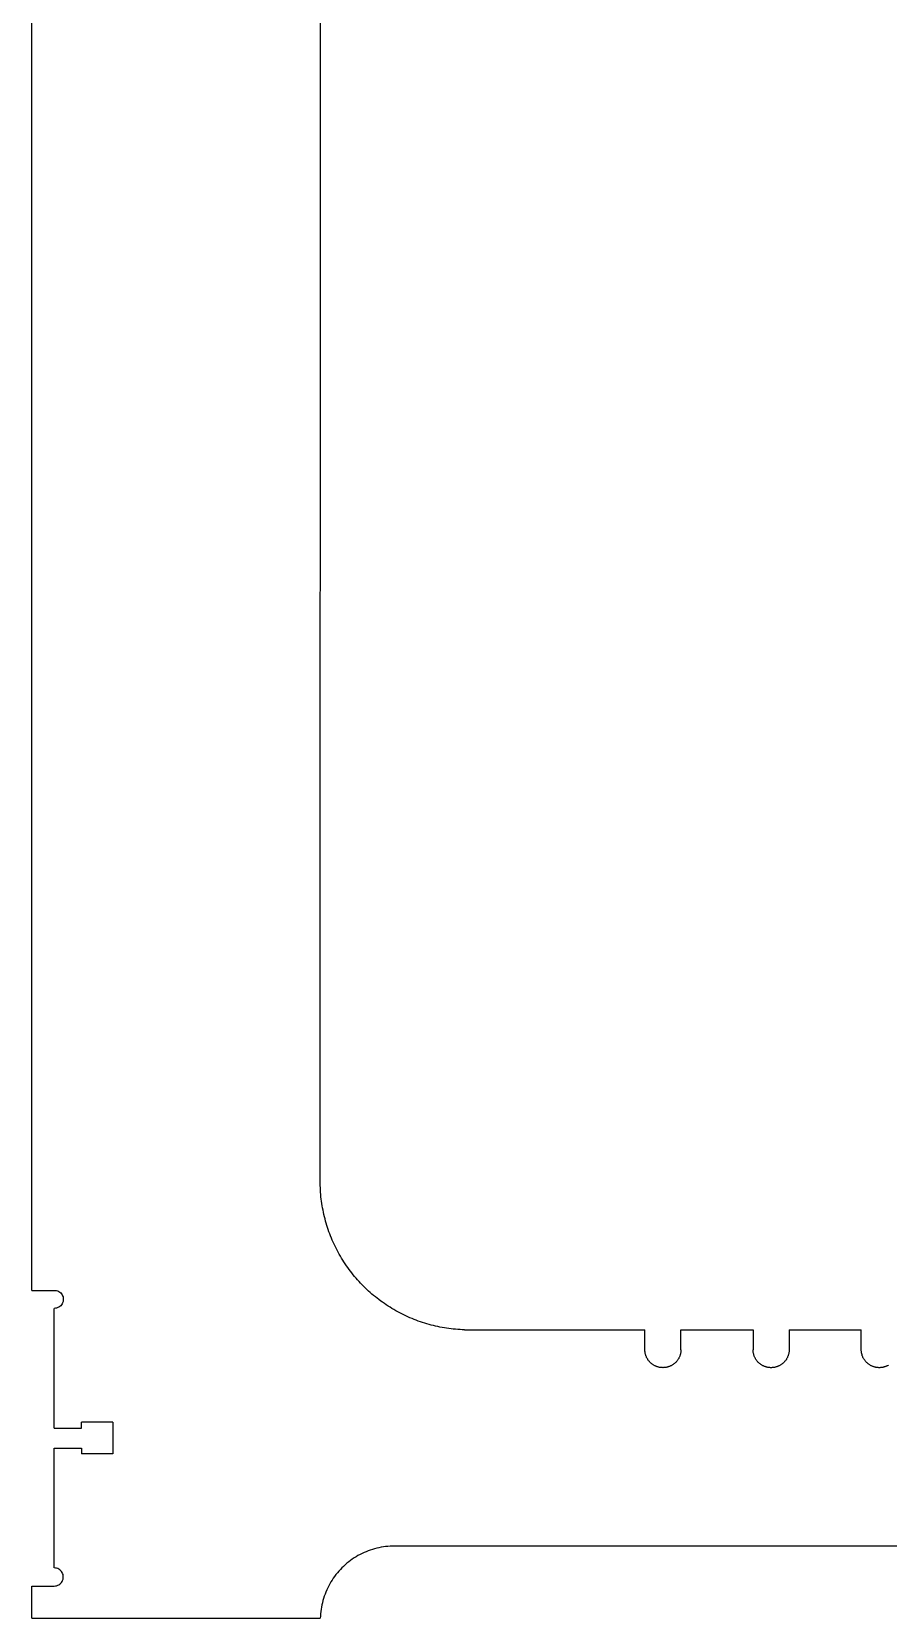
# Model space of a CAD drawing. Extents: x -73 to 73, y -45 to 45.
# Drawn here: x -22.03 to -10.16, y -44.81 to -22.81 of the extents above; entities that cross this region are included whole.
import ezdxf

# ---------------------------------------------------------------- set-up
doc = ezdxf.new("R2010")
doc.units = 0
doc.header["$MEASUREMENT"] = 0
doc.layers.get('0').update_dxf_attribs({"linetype": 'CONTINUOUS'})

msp = doc.modelspace()

# ---------------------------------------------------------------- linework, layer by layer
for p, q in [((-18.035, -38.81), (-18.033, -6.81)), ((-22.034, -40.263), (-22.032, -8.611)), ((-18.034, -38.841), (-18.035, -38.81)), ((-18.032, -38.872), (-18.034, -38.841)), ((-18.03, -38.904), (-18.032, -38.872)), ((-18.028, -38.935), (-18.03, -38.904)), ((-18.025, -38.966), (-18.028, -38.935)), ((-18.021, -38.997), (-18.025, -38.966)), ((-18.017, -39.028), (-18.021, -38.997)), ((-18.013, -39.058), (-18.017, -39.028)), ((-18.008, -39.089), (-18.013, -39.058)), ((-18.003, -39.12), (-18.008, -39.089)), ((-17.997, -39.151), (-18.003, -39.12)), ((-17.991, -39.181), (-17.997, -39.151)), ((-17.984, -39.212), (-17.991, -39.181)), ((-17.977, -39.242), (-17.984, -39.212)), ((-17.969, -39.272), (-17.977, -39.242)), ((-17.961, -39.302), (-17.969, -39.272)), ((-17.953, -39.332), (-17.961, -39.302)), ((-17.944, -39.362), (-17.953, -39.332)), ((-17.934, -39.392), (-17.944, -39.362)), ((-17.924, -39.421), (-17.934, -39.392)), ((-17.914, -39.451), (-17.924, -39.421)), ((-17.903, -39.48), (-17.914, -39.451)), ((-17.892, -39.509), (-17.903, -39.48)), ((-17.88, -39.538), (-17.892, -39.509)), ((-17.868, -39.567), (-17.88, -39.538)), ((-17.855, -39.595), (-17.868, -39.567)), ((-17.842, -39.624), (-17.855, -39.595)), ((-17.829, -39.652), (-17.842, -39.624)), ((-17.815, -39.68), (-17.829, -39.652)), ((-17.801, -39.707), (-17.815, -39.68)), ((-17.786, -39.735), (-17.801, -39.707)), ((-17.771, -39.762), (-17.786, -39.735)), ((-17.756, -39.789), (-17.771, -39.762)), ((-17.74, -39.816), (-17.756, -39.789)), ((-17.723, -39.843), (-17.74, -39.816)), ((-17.707, -39.869), (-17.723, -39.843)), ((-17.69, -39.895), (-17.707, -39.869)), ((-17.672, -39.921), (-17.69, -39.895)), ((-17.654, -39.946), (-17.672, -39.921)), ((-17.636, -39.972), (-17.654, -39.946)), ((-17.617, -39.997), (-17.636, -39.972)), ((-17.598, -40.021), (-17.617, -39.997)), ((-17.579, -40.046), (-17.598, -40.021)), ((-17.559, -40.07), (-17.579, -40.046)), ((-17.539, -40.094), (-17.559, -40.07)), ((-17.518, -40.117), (-17.539, -40.094)), ((-17.498, -40.14), (-17.518, -40.117)), ((-17.476, -40.163), (-17.498, -40.14)), ((-17.455, -40.186), (-17.476, -40.163)), ((-17.433, -40.208), (-17.455, -40.186)), ((-17.411, -40.23), (-17.433, -40.208)), ((-17.388, -40.251), (-17.411, -40.23)), ((-17.365, -40.273), (-17.388, -40.251)), ((-22.034, -40.263), (-21.722, -40.263)), ((-21.722, -40.263), (-21.705, -40.264)), ((-21.705, -40.264), (-21.689, -40.267)), ((-21.689, -40.267), (-21.674, -40.272)), ((-21.674, -40.272), (-21.659, -40.28)), ((-21.659, -40.28), (-21.646, -40.289)), ((-21.646, -40.289), (-21.633, -40.299)), ((-21.633, -40.476), (-21.646, -40.487)), ((-21.633, -40.299), (-21.623, -40.312)), ((-21.623, -40.464), (-21.633, -40.476)), ((-21.623, -40.312), (-21.613, -40.325)), ((-21.613, -40.45), (-21.623, -40.464)), ((-21.613, -40.325), (-21.606, -40.34)), ((-21.606, -40.436), (-21.613, -40.45)), ((-21.606, -40.34), (-21.601, -40.355)), ((-21.601, -40.42), (-21.606, -40.436)), ((-21.601, -40.355), (-21.598, -40.372)), ((-21.598, -40.404), (-21.601, -40.42)), ((-21.598, -40.372), (-21.597, -40.388)), ((-21.597, -40.388), (-21.598, -40.404)), ((-17.342, -40.293), (-17.365, -40.273)), ((-17.319, -40.314), (-17.342, -40.293)), ((-17.295, -40.334), (-17.319, -40.314)), ((-17.271, -40.354), (-17.295, -40.334)), ((-17.246, -40.373), (-17.271, -40.354)), ((-17.222, -40.392), (-17.246, -40.373)), ((-17.197, -40.411), (-17.222, -40.392)), ((-17.171, -40.429), (-17.197, -40.411)), ((-17.146, -40.447), (-17.171, -40.429)), ((-17.12, -40.465), (-17.146, -40.447)), ((-17.094, -40.482), (-17.12, -40.465)), ((-21.705, -40.512), (-21.722, -40.513)), ((-21.722, -42.172), (-21.722, -40.513)), ((-21.689, -40.509), (-21.705, -40.512)), ((-21.674, -40.503), (-21.689, -40.509)), ((-21.659, -40.496), (-21.674, -40.503)), ((-21.646, -40.487), (-21.659, -40.496)), ((-17.068, -40.498), (-17.094, -40.482)), ((-17.041, -40.515), (-17.068, -40.498)), ((-17.014, -40.531), (-17.041, -40.515)), ((-16.987, -40.546), (-17.014, -40.531)), ((-16.96, -40.561), (-16.987, -40.546)), ((-16.933, -40.576), (-16.96, -40.561)), ((-16.905, -40.59), (-16.933, -40.576)), ((-16.877, -40.604), (-16.905, -40.59)), ((-16.849, -40.617), (-16.877, -40.604)), ((-16.82, -40.63), (-16.849, -40.617)), ((-16.792, -40.643), (-16.82, -40.63)), ((-16.763, -40.655), (-16.792, -40.643)), ((-16.734, -40.667), (-16.763, -40.655)), ((-16.705, -40.678), (-16.734, -40.667)), ((-16.676, -40.689), (-16.705, -40.678)), ((-16.647, -40.699), (-16.676, -40.689)), ((-16.617, -40.709), (-16.647, -40.699)), ((-16.587, -40.719), (-16.617, -40.709)), ((-16.557, -40.728), (-16.587, -40.719)), ((-16.527, -40.736), (-16.557, -40.728)), ((-16.497, -40.744), (-16.527, -40.736)), ((-16.467, -40.752), (-16.497, -40.744)), ((-16.437, -40.759), (-16.467, -40.752)), ((-16.406, -40.766), (-16.437, -40.759)), ((-16.376, -40.772), (-16.406, -40.766)), ((-16.345, -40.778), (-16.376, -40.772)), ((-16.314, -40.783), (-16.345, -40.778)), ((-16.284, -40.788), (-16.314, -40.783)), ((-16.253, -40.793), (-16.284, -40.788)), ((-16.222, -40.797), (-16.253, -40.793)), ((-16.191, -40.8), (-16.222, -40.797)), ((-16.16, -40.803), (-16.191, -40.8)), ((-16.129, -40.806), (-16.16, -40.803)), ((-16.098, -40.808), (-16.129, -40.806)), ((-16.066, -40.809), (-16.098, -40.808)), ((-16.035, -40.81), (-16.066, -40.809)), ((-16.035, -40.81), (-13.535, -40.81)), ((-13.535, -41.085), (-13.535, -40.81)), ((-13.035, -40.811), (-12.035, -40.811)), ((-13.035, -41.086), (-13.035, -40.811)), ((-12.035, -40.811), (-12.035, -41.086)), ((-11.535, -40.811), (-10.535, -40.811)), ((-11.535, -40.811), (-11.535, -41.086)), ((-10.535, -41.086), (-10.535, -40.811)), ((-13.535, -41.093), (-13.535, -41.085)), ((-13.535, -41.101), (-13.535, -41.093)), ((-13.534, -41.109), (-13.535, -41.101)), ((-13.533, -41.117), (-13.534, -41.109)), ((-13.532, -41.125), (-13.533, -41.117)), ((-13.531, -41.132), (-13.532, -41.125)), ((-13.529, -41.14), (-13.531, -41.132)), ((-13.04, -41.132), (-13.041, -41.14)), ((-13.038, -41.125), (-13.04, -41.132)), ((-13.037, -41.117), (-13.038, -41.125)), ((-13.036, -41.109), (-13.037, -41.117)), ((-13.035, -41.093), (-13.036, -41.101)), ((-13.036, -41.101), (-13.036, -41.109)), ((-13.035, -41.086), (-13.035, -41.093)), ((-12.035, -41.093), (-12.035, -41.086)), ((-12.035, -41.101), (-12.035, -41.093)), ((-12.034, -41.109), (-12.035, -41.101)), ((-12.033, -41.117), (-12.034, -41.109)), ((-12.032, -41.125), (-12.033, -41.117)), ((-12.031, -41.132), (-12.032, -41.125)), ((-12.029, -41.14), (-12.031, -41.132)), ((-11.54, -41.132), (-11.541, -41.14)), ((-11.538, -41.125), (-11.54, -41.132)), ((-11.537, -41.117), (-11.538, -41.125)), ((-11.536, -41.109), (-11.537, -41.117)), ((-11.535, -41.093), (-11.536, -41.101)), ((-11.536, -41.101), (-11.536, -41.109)), ((-11.535, -41.086), (-11.535, -41.093)), ((-10.535, -41.094), (-10.535, -41.086)), ((-10.535, -41.101), (-10.535, -41.094)), ((-10.534, -41.109), (-10.535, -41.101)), ((-10.533, -41.117), (-10.534, -41.109)), ((-10.532, -41.125), (-10.533, -41.117)), ((-10.531, -41.133), (-10.532, -41.125)), ((-10.529, -41.14), (-10.531, -41.133)), ((-13.527, -41.148), (-13.529, -41.14)), ((-13.525, -41.155), (-13.527, -41.148)), ((-13.523, -41.163), (-13.525, -41.155)), ((-13.521, -41.17), (-13.523, -41.163)), ((-13.518, -41.178), (-13.521, -41.17)), ((-13.515, -41.185), (-13.518, -41.178)), ((-13.512, -41.192), (-13.515, -41.185)), ((-13.508, -41.199), (-13.512, -41.192)), ((-13.504, -41.206), (-13.508, -41.199)), ((-13.501, -41.213), (-13.504, -41.206)), ((-13.496, -41.219), (-13.501, -41.213)), ((-13.492, -41.226), (-13.496, -41.219)), ((-13.488, -41.232), (-13.492, -41.226)), ((-13.483, -41.239), (-13.488, -41.232)), ((-13.478, -41.245), (-13.483, -41.239)), ((-13.473, -41.251), (-13.478, -41.245)), ((-13.468, -41.257), (-13.473, -41.251)), ((-13.462, -41.262), (-13.468, -41.257)), ((-13.456, -41.268), (-13.462, -41.262)), ((-13.451, -41.273), (-13.456, -41.268)), ((-13.445, -41.278), (-13.451, -41.273)), ((-13.439, -41.283), (-13.445, -41.278)), ((-13.432, -41.288), (-13.439, -41.283)), ((-13.426, -41.292), (-13.432, -41.288)), ((-13.419, -41.297), (-13.426, -41.292)), ((-13.413, -41.301), (-13.419, -41.297)), ((-13.406, -41.305), (-13.413, -41.301)), ((-13.399, -41.308), (-13.406, -41.305)), ((-13.392, -41.312), (-13.399, -41.308)), ((-13.385, -41.315), (-13.392, -41.312)), ((-13.377, -41.318), (-13.385, -41.315)), ((-13.37, -41.321), (-13.377, -41.318)), ((-13.363, -41.323), (-13.37, -41.321)), ((-13.355, -41.326), (-13.363, -41.323)), ((-13.348, -41.328), (-13.355, -41.326)), ((-13.34, -41.329), (-13.348, -41.328)), ((-13.332, -41.331), (-13.34, -41.329)), ((-13.324, -41.332), (-13.332, -41.331)), ((-13.317, -41.334), (-13.324, -41.332)), ((-13.309, -41.334), (-13.317, -41.334)), ((-13.301, -41.335), (-13.309, -41.334)), ((-13.293, -41.335), (-13.301, -41.335)), ((-13.285, -41.336), (-13.293, -41.335)), ((-13.278, -41.335), (-13.285, -41.336)), ((-13.27, -41.335), (-13.278, -41.335)), ((-13.262, -41.334), (-13.27, -41.335)), ((-13.254, -41.334), (-13.262, -41.334)), ((-13.246, -41.332), (-13.254, -41.334)), ((-13.239, -41.331), (-13.246, -41.332)), ((-13.231, -41.329), (-13.239, -41.331)), ((-13.223, -41.328), (-13.231, -41.329)), ((-13.216, -41.326), (-13.223, -41.328)), ((-13.208, -41.323), (-13.216, -41.326)), ((-13.201, -41.321), (-13.208, -41.323)), ((-13.193, -41.318), (-13.201, -41.321)), ((-13.186, -41.315), (-13.193, -41.318)), ((-13.179, -41.312), (-13.186, -41.315)), ((-13.172, -41.308), (-13.179, -41.312)), ((-13.165, -41.305), (-13.172, -41.308)), ((-13.158, -41.301), (-13.165, -41.305)), ((-13.151, -41.297), (-13.158, -41.301)), ((-13.145, -41.292), (-13.151, -41.297)), ((-13.138, -41.288), (-13.145, -41.292)), ((-13.132, -41.283), (-13.138, -41.288)), ((-13.126, -41.278), (-13.132, -41.283)), ((-13.12, -41.273), (-13.126, -41.278)), ((-13.114, -41.268), (-13.12, -41.273)), ((-13.109, -41.262), (-13.114, -41.268)), ((-13.103, -41.257), (-13.109, -41.262)), ((-13.098, -41.251), (-13.103, -41.257)), ((-13.093, -41.245), (-13.098, -41.251)), ((-13.088, -41.239), (-13.093, -41.245)), ((-13.083, -41.232), (-13.088, -41.239)), ((-13.079, -41.226), (-13.083, -41.232)), ((-13.074, -41.219), (-13.079, -41.226)), ((-13.07, -41.213), (-13.074, -41.219)), ((-13.066, -41.206), (-13.07, -41.213)), ((-13.063, -41.199), (-13.066, -41.206)), ((-13.059, -41.192), (-13.063, -41.199)), ((-13.056, -41.185), (-13.059, -41.192)), ((-13.053, -41.178), (-13.056, -41.185)), ((-13.05, -41.17), (-13.053, -41.178)), ((-13.048, -41.163), (-13.05, -41.17)), ((-13.045, -41.155), (-13.048, -41.163)), ((-13.043, -41.148), (-13.045, -41.155)), ((-13.041, -41.14), (-13.043, -41.148)), ((-12.027, -41.148), (-12.029, -41.14)), ((-12.025, -41.155), (-12.027, -41.148)), ((-12.023, -41.163), (-12.025, -41.155)), ((-12.021, -41.17), (-12.023, -41.163)), ((-12.018, -41.178), (-12.021, -41.17)), ((-12.015, -41.185), (-12.018, -41.178)), ((-12.012, -41.192), (-12.015, -41.185)), ((-12.008, -41.199), (-12.012, -41.192)), ((-12.004, -41.206), (-12.008, -41.199)), ((-12.001, -41.213), (-12.004, -41.206)), ((-11.996, -41.22), (-12.001, -41.213)), ((-11.992, -41.226), (-11.996, -41.22)), ((-11.988, -41.233), (-11.992, -41.226)), ((-11.983, -41.239), (-11.988, -41.233)), ((-11.978, -41.245), (-11.983, -41.239)), ((-11.973, -41.251), (-11.978, -41.245)), ((-11.968, -41.257), (-11.973, -41.251)), ((-11.962, -41.262), (-11.968, -41.257)), ((-11.956, -41.268), (-11.962, -41.262)), ((-11.951, -41.273), (-11.956, -41.268)), ((-11.945, -41.278), (-11.951, -41.273)), ((-11.939, -41.283), (-11.945, -41.278)), ((-11.932, -41.288), (-11.939, -41.283)), ((-11.926, -41.292), (-11.932, -41.288)), ((-11.919, -41.297), (-11.926, -41.292)), ((-11.913, -41.301), (-11.919, -41.297)), ((-11.906, -41.305), (-11.913, -41.301)), ((-11.899, -41.308), (-11.906, -41.305)), ((-11.892, -41.312), (-11.899, -41.308)), ((-11.885, -41.315), (-11.892, -41.312)), ((-11.877, -41.318), (-11.885, -41.315)), ((-11.87, -41.321), (-11.877, -41.318)), ((-11.863, -41.323), (-11.87, -41.321)), ((-11.855, -41.326), (-11.863, -41.323)), ((-11.848, -41.328), (-11.855, -41.326)), ((-11.84, -41.33), (-11.848, -41.328)), ((-11.832, -41.331), (-11.84, -41.33)), ((-11.824, -41.333), (-11.832, -41.331)), ((-11.817, -41.334), (-11.824, -41.333)), ((-11.809, -41.335), (-11.817, -41.334)), ((-11.801, -41.335), (-11.809, -41.335)), ((-11.793, -41.336), (-11.801, -41.335)), ((-11.785, -41.336), (-11.793, -41.336)), ((-11.778, -41.336), (-11.785, -41.336)), ((-11.77, -41.335), (-11.778, -41.336)), ((-11.762, -41.335), (-11.77, -41.335)), ((-11.754, -41.334), (-11.762, -41.335)), ((-11.746, -41.333), (-11.754, -41.334)), ((-11.739, -41.331), (-11.746, -41.333)), ((-11.731, -41.33), (-11.739, -41.331)), ((-11.723, -41.328), (-11.731, -41.33)), ((-11.716, -41.326), (-11.723, -41.328)), ((-11.708, -41.323), (-11.716, -41.326)), ((-11.701, -41.321), (-11.708, -41.323)), ((-11.693, -41.318), (-11.701, -41.321)), ((-11.686, -41.315), (-11.693, -41.318)), ((-11.679, -41.312), (-11.686, -41.315)), ((-11.672, -41.308), (-11.679, -41.312)), ((-11.665, -41.305), (-11.672, -41.308)), ((-11.658, -41.301), (-11.665, -41.305)), ((-11.651, -41.297), (-11.658, -41.301)), ((-11.645, -41.292), (-11.651, -41.297)), ((-11.638, -41.288), (-11.645, -41.292)), ((-11.632, -41.283), (-11.638, -41.288)), ((-11.626, -41.278), (-11.632, -41.283)), ((-11.62, -41.273), (-11.626, -41.278)), ((-11.614, -41.268), (-11.62, -41.273)), ((-11.609, -41.262), (-11.614, -41.268)), ((-11.603, -41.257), (-11.609, -41.262)), ((-11.598, -41.251), (-11.603, -41.257)), ((-11.593, -41.245), (-11.598, -41.251)), ((-11.588, -41.239), (-11.593, -41.245)), ((-11.583, -41.233), (-11.588, -41.239)), ((-11.579, -41.226), (-11.583, -41.233)), ((-11.574, -41.22), (-11.579, -41.226)), ((-11.57, -41.213), (-11.574, -41.22)), ((-11.566, -41.206), (-11.57, -41.213)), ((-11.563, -41.199), (-11.566, -41.206)), ((-11.559, -41.192), (-11.563, -41.199)), ((-11.556, -41.185), (-11.559, -41.192)), ((-11.553, -41.178), (-11.556, -41.185)), ((-11.55, -41.17), (-11.553, -41.178)), ((-11.548, -41.163), (-11.55, -41.17)), ((-11.545, -41.155), (-11.548, -41.163)), ((-11.543, -41.148), (-11.545, -41.155)), ((-11.541, -41.14), (-11.543, -41.148)), ((-10.527, -41.148), (-10.529, -41.14)), ((-10.525, -41.155), (-10.527, -41.148)), ((-10.523, -41.163), (-10.525, -41.155)), ((-10.521, -41.17), (-10.523, -41.163)), ((-10.518, -41.178), (-10.521, -41.17)), ((-10.515, -41.185), (-10.518, -41.178)), ((-10.512, -41.192), (-10.515, -41.185)), ((-10.508, -41.199), (-10.512, -41.192)), ((-10.504, -41.206), (-10.508, -41.199)), ((-10.501, -41.213), (-10.504, -41.206)), ((-10.496, -41.22), (-10.501, -41.213)), ((-10.492, -41.226), (-10.496, -41.22)), ((-10.488, -41.233), (-10.492, -41.226)), ((-10.483, -41.239), (-10.488, -41.233)), ((-10.478, -41.245), (-10.483, -41.239)), ((-10.473, -41.251), (-10.478, -41.245)), ((-10.468, -41.257), (-10.473, -41.251)), ((-10.462, -41.262), (-10.468, -41.257)), ((-10.456, -41.268), (-10.462, -41.262)), ((-10.451, -41.273), (-10.456, -41.268)), ((-10.445, -41.278), (-10.451, -41.273)), ((-10.439, -41.283), (-10.445, -41.278)), ((-10.432, -41.288), (-10.439, -41.283)), ((-10.426, -41.292), (-10.432, -41.288)), ((-10.419, -41.297), (-10.426, -41.292)), ((-10.413, -41.301), (-10.419, -41.297)), ((-10.406, -41.305), (-10.413, -41.301)), ((-10.399, -41.308), (-10.406, -41.305)), ((-10.392, -41.312), (-10.399, -41.308)), ((-10.385, -41.315), (-10.392, -41.312)), ((-10.377, -41.318), (-10.385, -41.315)), ((-10.37, -41.321), (-10.377, -41.318)), ((-10.363, -41.323), (-10.37, -41.321)), ((-10.355, -41.326), (-10.363, -41.323)), ((-10.348, -41.328), (-10.355, -41.326)), ((-10.34, -41.33), (-10.348, -41.328)), ((-10.332, -41.331), (-10.34, -41.33)), ((-10.324, -41.333), (-10.332, -41.331)), ((-10.317, -41.334), (-10.324, -41.333)), ((-10.309, -41.335), (-10.317, -41.334)), ((-10.301, -41.335), (-10.309, -41.335)), ((-10.293, -41.336), (-10.301, -41.335)), ((-10.285, -41.336), (-10.293, -41.336)), ((-10.278, -41.336), (-10.285, -41.336)), ((-10.27, -41.335), (-10.278, -41.336)), ((-10.262, -41.335), (-10.27, -41.335)), ((-10.254, -41.334), (-10.262, -41.335)), ((-10.246, -41.333), (-10.254, -41.334)), ((-10.239, -41.331), (-10.246, -41.333)), ((-10.231, -41.33), (-10.239, -41.331)), ((-10.223, -41.328), (-10.231, -41.33)), ((-10.216, -41.326), (-10.223, -41.328)), ((-10.208, -41.324), (-10.216, -41.326)), ((-10.201, -41.321), (-10.208, -41.324)), ((-10.193, -41.318), (-10.201, -41.321)), ((-10.186, -41.315), (-10.193, -41.318)), ((-10.179, -41.312), (-10.186, -41.315)), ((-10.172, -41.308), (-10.179, -41.312)), ((-10.165, -41.305), (-10.172, -41.308)), ((-10.158, -41.301), (-10.165, -41.305)), ((-21.722, -42.172), (-21.347, -42.172)), ((-21.347, -42.172), (-21.347, -42.091)), ((-20.909, -42.091), (-21.347, -42.091)), ((-20.909, -42.091), (-20.909, -42.529)), ((-21.722, -42.453), (-21.347, -42.453)), ((-21.722, -44.113), (-21.722, -42.453)), ((-21.347, -42.453), (-21.347, -42.529)), ((-20.909, -42.529), (-21.347, -42.529)), ((-17.591, -43.992), (-17.616, -44.01)), ((-17.565, -43.974), (-17.591, -43.992)), ((-17.538, -43.958), (-17.565, -43.974)), ((-17.512, -43.942), (-17.538, -43.958)), ((-17.484, -43.927), (-17.512, -43.942)), ((-17.456, -43.913), (-17.484, -43.927)), ((-17.428, -43.9), (-17.456, -43.913)), ((-17.399, -43.888), (-17.428, -43.9)), ((-17.37, -43.876), (-17.399, -43.888)), ((-17.341, -43.866), (-17.37, -43.876)), ((-17.311, -43.856), (-17.341, -43.866)), ((-17.282, -43.847), (-17.311, -43.856)), ((-17.251, -43.839), (-17.282, -43.847)), ((-17.221, -43.832), (-17.251, -43.839)), ((-17.19, -43.826), (-17.221, -43.832)), ((-17.16, -43.821), (-17.19, -43.826)), ((-17.129, -43.817), (-17.16, -43.821)), ((-17.098, -43.814), (-17.129, -43.817)), ((-17.067, -43.812), (-17.098, -43.814)), ((-17.035, -43.81), (-17.067, -43.812)), ((-2.037, -43.811), (-17.035, -43.81)), ((-21.706, -44.114), (-21.722, -44.113)), ((-21.69, -44.117), (-21.706, -44.114)), ((-21.674, -44.122), (-21.69, -44.117)), ((-21.659, -44.13), (-21.674, -44.122)), ((-21.646, -44.139), (-21.659, -44.13)), ((-21.634, -44.149), (-21.646, -44.139)), ((-21.623, -44.162), (-21.634, -44.149)), ((-21.614, -44.175), (-21.623, -44.162)), ((-21.606, -44.19), (-21.614, -44.175)), ((-21.601, -44.205), (-21.606, -44.19)), ((-21.598, -44.222), (-21.601, -44.205)), ((-17.817, -44.205), (-17.836, -44.229)), ((-17.797, -44.18), (-17.817, -44.205)), ((-17.777, -44.157), (-17.797, -44.18)), ((-17.756, -44.134), (-17.777, -44.157)), ((-17.734, -44.111), (-17.756, -44.134)), ((-17.712, -44.09), (-17.734, -44.111)), ((-17.689, -44.069), (-17.712, -44.09)), ((-17.665, -44.048), (-17.689, -44.069)), ((-17.641, -44.029), (-17.665, -44.048)), ((-17.616, -44.01), (-17.641, -44.029)), ((-22.035, -44.81), (-22.034, -44.363)), ((-22.034, -44.363), (-21.722, -44.363)), ((-21.722, -44.363), (-21.706, -44.362)), ((-21.706, -44.362), (-21.69, -44.359)), ((-21.69, -44.359), (-21.674, -44.353)), ((-21.674, -44.353), (-21.659, -44.346)), ((-21.659, -44.346), (-21.646, -44.337)), ((-21.646, -44.337), (-21.634, -44.326)), ((-21.634, -44.326), (-21.623, -44.314)), ((-21.623, -44.314), (-21.614, -44.3)), ((-21.614, -44.3), (-21.606, -44.286)), ((-21.606, -44.286), (-21.601, -44.27)), ((-21.601, -44.27), (-21.598, -44.254)), ((-21.597, -44.238), (-21.598, -44.222)), ((-21.598, -44.254), (-21.597, -44.238)), ((-17.946, -44.418), (-17.958, -44.446)), ((-17.932, -44.389), (-17.946, -44.418)), ((-17.918, -44.362), (-17.932, -44.389)), ((-17.904, -44.334), (-17.918, -44.362)), ((-17.888, -44.307), (-17.904, -44.334)), ((-17.871, -44.281), (-17.888, -44.307)), ((-17.854, -44.255), (-17.871, -44.281)), ((-17.836, -44.229), (-17.854, -44.255)), ((-18.019, -44.655), (-18.024, -44.686)), ((-18.013, -44.625), (-18.019, -44.655)), ((-18.006, -44.594), (-18.013, -44.625)), ((-17.999, -44.564), (-18.006, -44.594)), ((-17.99, -44.534), (-17.999, -44.564)), ((-17.98, -44.505), (-17.99, -44.534)), ((-17.969, -44.475), (-17.98, -44.505)), ((-17.958, -44.446), (-17.969, -44.475)), ((-22.035, -44.81), (-18.036, -44.81)), ((-18.034, -44.779), (-18.036, -44.81)), ((-18.032, -44.748), (-18.034, -44.779)), ((-18.029, -44.717), (-18.032, -44.748)), ((-18.024, -44.686), (-18.029, -44.717))]:
    msp.add_line(p, q)

doc.saveas('drawing.dxf')
